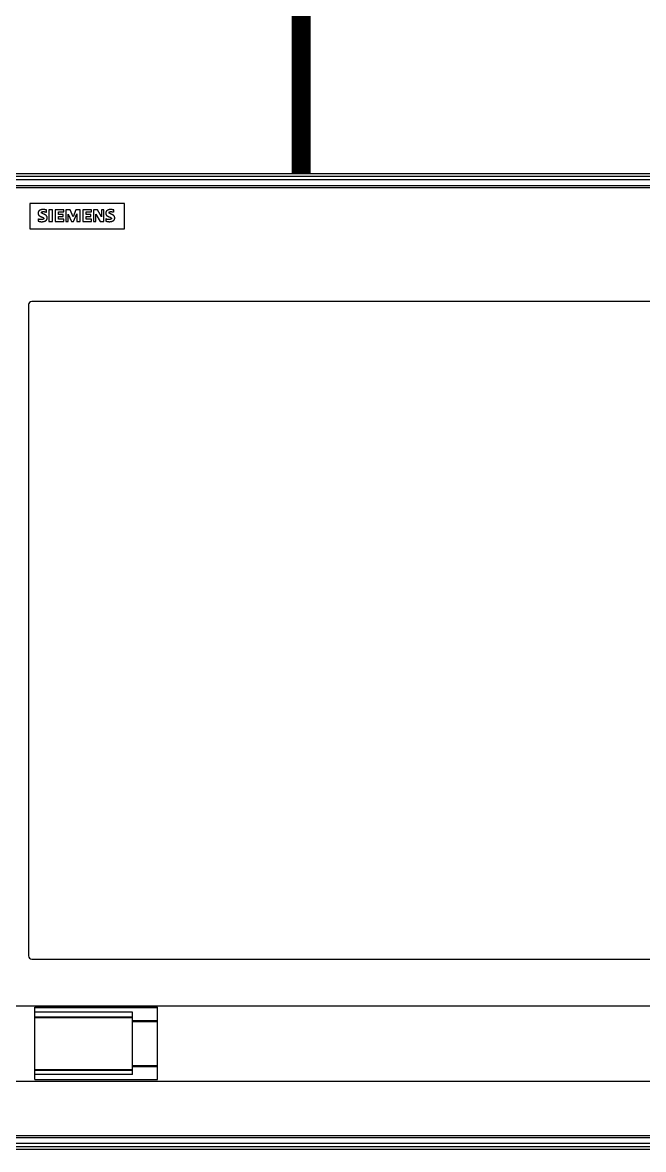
# Model space of a CAD drawing. Header units: inches. Extents: x 9220 to 92460, y -39241 to 4813.
# Drawn here: x 74758.3 to 74857, y -34208.7 to -34029.7 of the extents above; entities that cross this region are included whole.
import ezdxf

# ---------------------------------------------------------------- set-up
doc = ezdxf.new("R2010")
doc.units = ezdxf.units.IN
doc.header["$MEASUREMENT"] = 0
doc.linetypes.add('ACAD_ISO03W100', pattern=[30, 12, -18])
doc.layers.add('SI-TOPOLOGY-Ethernet', color=7, linetype='Continuous', lineweight=13, true_color=0x3cf000)

# ---------------------------------------------------------------- blocks, each defined once
blk = doc.blocks.new('Panel')
for p, q in [((102.76, 154.07), (-102.76, 154.07)), ((102.64, 153.65), (-102.64, 153.65)), ((101.93, 153.15), (-101.93, 153.15)), ((101.35, 152.18), (-101.35, 152.18)), ((-101.1, 151.92), (101.1, 151.92)), ((-83.1, 149.39), (-83.1, 145.34)), ((-68.05, 149.39), (-83.1, 149.39)), ((-68.05, 145.34), (-68.05, 149.39)), ((-81.76, 146.93), (-81.76, 146.58)), ((-80.46, 148), (-80.46, 148.35)), ((-80.05, 148.37), (-80.05, 146.54)), ((-79.48, 148.37), (-80.05, 148.37)), ((-79.48, 146.54), (-79.48, 148.37)), ((-79.05, 148.37), (-79.05, 146.54)), ((-77.71, 148.37), (-79.05, 148.37)), ((-78.53, 147.61), (-78.53, 148.04)), ((-78.53, 148.04), (-77.71, 148.04)), ((-77.8, 147.61), (-78.53, 147.61)), ((-78.53, 146.87), (-78.53, 147.32)), ((-78.53, 147.32), (-77.8, 147.32)), ((-77.69, 146.87), (-78.53, 146.87)), ((-77.8, 147.32), (-77.8, 147.61)), ((-77.71, 148.04), (-77.71, 148.37)), ((-77.69, 146.54), (-77.69, 146.87)), ((-77.36, 148.37), (-77.36, 146.54)), ((-76.69, 148.37), (-77.36, 148.37)), ((-76.99, 146.54), (-76.99, 147.71)), ((-76.99, 147.71), (-76.48, 146.52)), ((-76.21, 147.26), (-76.69, 148.37)), ((-75.76, 148.37), (-76.21, 147.26)), ((-76.15, 146.52), (-75.62, 147.73)), ((-75.09, 148.37), (-75.76, 148.37)), ((-75.62, 147.73), (-75.62, 146.54)), ((-75.09, 146.54), (-75.09, 148.37)), ((-74.66, 148.37), (-74.66, 146.54)), ((-73.3, 148.37), (-74.66, 148.37)), ((-74.12, 147.61), (-74.12, 148.04)), ((-74.12, 148.04), (-73.3, 148.04)), ((-73.4, 147.61), (-74.12, 147.61)), ((-74.12, 146.87), (-74.12, 147.32)), ((-74.12, 147.32), (-73.4, 147.32)), ((-73.28, 146.87), (-74.12, 146.87)), ((-73.4, 147.32), (-73.4, 147.61)), ((-73.3, 148.04), (-73.3, 148.37)), ((-73.28, 146.54), (-73.28, 146.87)), ((-72.97, 148.37), (-72.97, 146.54)), ((-72.36, 148.37), (-72.97, 148.37)), ((-72.6, 146.54), (-72.6, 147.71)), ((-72.6, 147.71), (-71.93, 146.54)), ((-71.72, 147.24), (-72.36, 148.37)), ((-71.72, 148.37), (-71.72, 147.24)), ((-71.33, 148.37), (-71.72, 148.37)), ((-71.33, 146.54), (-71.33, 148.37)), ((-71.02, 146.93), (-71.02, 146.58)), ((-69.73, 148.35), (-69.84, 148.37)), ((-69.73, 148), (-69.73, 148.35)), ((-83.1, 145.34), (-68.05, 145.34)), ((-80.05, 146.54), (-79.48, 146.54)), ((-79.05, 146.54), (-77.69, 146.54)), ((-77.36, 146.54), (-76.99, 146.54)), ((-76.48, 146.52), (-76.15, 146.52)), ((-75.62, 146.54), (-75.09, 146.54)), ((-74.66, 146.54), (-73.28, 146.54)), ((-72.97, 146.54), (-72.6, 146.54)), ((-71.93, 146.54), (-71.33, 146.54)), ((-83.3, 133.32), (-83.3, 29.82)), ((82.8, 133.82), (-82.8, 133.82)), ((-82.8, 29.32), (82.8, 29.32)), ((90.8, 21.82), (-90.8, 21.82)), ((-82.3, 10.17), (-82.3, 21.67)), ((-82.3, 21.67), (-62.8, 21.67)), ((-82.3, 21.65), (-62.8, 21.65)), ((-62.8, 10.17), (-62.8, 21.67)), ((-66.8, 20.87), (-82.3, 20.87)), ((-82.3, 20.17), (-66.8, 20.17)), ((-82.3, 20.05), (-66.8, 20.05)), ((-66.8, 10.98), (-66.8, 20.87)), ((-66.8, 19.59), (-62.8, 19.59)), ((-66.8, 19.42), (-62.8, 19.42)), ((-82.3, 11.78), (-66.8, 11.78)), ((-82.3, 11.68), (-66.8, 11.68)), ((-66.8, 10.98), (-82.3, 10.98)), ((-66.8, 12.43), (-62.8, 12.43)), ((-66.8, 12.26), (-62.8, 12.26)), ((-93.3, 9.92), (93.3, 9.92)), ((-82.3, 10.19), (-62.8, 10.19)), ((-82.3, 10.17), (-62.8, 10.17)), ((101.93, 0), (-101.93, 0)), ((-101.35, 0.96), (101.35, 0.96)), ((101.1, 1.22), (-101.1, 1.22)), ((102.76, -0.93), (-102.76, -0.93)), ((102.64, -0.51), (-102.64, -0.51))]:
    blk.add_line(p, q)
for points in [[(-80.6, 148.38), (-80.64, 148.38), (-80.67, 148.39), (-80.71, 148.4), (-80.75, 148.4), (-80.78, 148.41), (-80.82, 148.41), (-80.86, 148.41), (-80.89, 148.42), (-80.93, 148.42), (-80.97, 148.42), (-81.01, 148.42), (-81.04, 148.42), (-81.08, 148.42), (-81.12, 148.42), (-81.15, 148.41), (-81.19, 148.41), (-81.23, 148.4), (-81.26, 148.4), (-81.3, 148.39), (-81.33, 148.38), (-81.37, 148.37), (-81.4, 148.36), (-81.42, 148.35), (-81.44, 148.34), (-81.46, 148.33), (-81.47, 148.33), (-81.49, 148.32), (-81.51, 148.31), (-81.52, 148.3), (-81.54, 148.29), (-81.55, 148.28), (-81.57, 148.27), (-81.58, 148.26), (-81.6, 148.25), (-81.61, 148.24), (-81.63, 148.22), (-81.64, 148.21), (-81.65, 148.2), (-81.66, 148.18), (-81.68, 148.17), (-81.69, 148.15), (-81.7, 148.14), (-81.71, 148.12), (-81.72, 148.11), (-81.73, 148.09), (-81.73, 148.07), (-81.74, 148.06), (-81.75, 148.04), (-81.76, 148.02), (-81.76, 148.01), (-81.77, 147.99), (-81.77, 147.97), (-81.77, 147.95), (-81.78, 147.93), (-81.78, 147.91), (-81.78, 147.9), (-81.78, 147.88), (-81.78, 147.86), (-81.78, 147.84), (-81.78, 147.82), (-81.78, 147.8), (-81.78, 147.78), (-81.78, 147.77), (-81.77, 147.75), (-81.77, 147.73), (-81.77, 147.71), (-81.76, 147.69), (-81.76, 147.68), (-81.75, 147.66), (-81.74, 147.64), (-81.73, 147.62), (-81.73, 147.61), (-81.72, 147.59), (-81.71, 147.58), (-81.7, 147.56), (-81.69, 147.55), (-81.67, 147.53), (-81.66, 147.52), (-81.65, 147.5), (-81.64, 147.49), (-81.62, 147.48), (-81.61, 147.46), (-81.6, 147.45), (-81.58, 147.44), (-81.57, 147.43), (-81.55, 147.42), (-81.54, 147.41), (-81.52, 147.4), (-81.49, 147.38), (-81.46, 147.36), (-81.43, 147.34), (-81.39, 147.33), (-81.36, 147.31), (-81.32, 147.3), (-81.29, 147.28), (-81.26, 147.27), (-81.16, 147.22)], [(-81.76, 146.58), (-81.73, 146.57), (-81.69, 146.56), (-81.66, 146.55), (-81.62, 146.54), (-81.58, 146.53), (-81.55, 146.52), (-81.51, 146.52), (-81.47, 146.51), (-81.44, 146.51), (-81.4, 146.5), (-81.36, 146.5), (-81.33, 146.49), (-81.29, 146.49), (-81.25, 146.49), (-81.22, 146.49), (-81.18, 146.49), (-81.14, 146.49), (-81.1, 146.49), (-81.07, 146.49), (-81.03, 146.5), (-80.99, 146.5), (-80.96, 146.51), (-80.92, 146.51), (-80.88, 146.52), (-80.85, 146.53), (-80.81, 146.54), (-80.78, 146.55), (-80.74, 146.56), (-80.71, 146.58), (-80.67, 146.59), (-80.64, 146.61), (-80.61, 146.63), (-80.59, 146.63), (-80.58, 146.64), (-80.56, 146.65), (-80.54, 146.66), (-80.53, 146.68), (-80.52, 146.69), (-80.5, 146.7), (-80.49, 146.71), (-80.47, 146.72), (-80.46, 146.74), (-80.45, 146.75), (-80.44, 146.77), (-80.42, 146.78), (-80.41, 146.8), (-80.4, 146.81), (-80.39, 146.83), (-80.38, 146.84), (-80.38, 146.86), (-80.37, 146.88), (-80.36, 146.89), (-80.36, 146.91), (-80.35, 146.93), (-80.35, 146.95), (-80.34, 146.97), (-80.34, 146.98), (-80.33, 147), (-80.33, 147.02), (-80.33, 147.04), (-80.33, 147.06), (-80.33, 147.08), (-80.33, 147.09), (-80.33, 147.11), (-80.33, 147.13), (-80.33, 147.15), (-80.34, 147.17), (-80.34, 147.19), (-80.34, 147.21), (-80.35, 147.22), (-80.35, 147.24), (-80.36, 147.26), (-80.36, 147.28), (-80.37, 147.29), (-80.38, 147.31), (-80.39, 147.33), (-80.4, 147.34), (-80.41, 147.36), (-80.42, 147.38), (-80.43, 147.39), (-80.44, 147.41), (-80.45, 147.42), (-80.46, 147.43), (-80.47, 147.45), (-80.49, 147.46), (-80.5, 147.47), (-80.51, 147.49), (-80.53, 147.5), (-80.54, 147.51), (-80.56, 147.52), (-80.57, 147.53), (-80.59, 147.54), (-80.62, 147.56), (-80.65, 147.58), (-80.68, 147.6), (-80.72, 147.61), (-80.75, 147.63), (-80.78, 147.65), (-80.82, 147.66), (-80.85, 147.68), (-80.88, 147.69), (-80.95, 147.72)], [(-81.16, 147.22), (-81.12, 147.21), (-81.09, 147.19), (-81.05, 147.18), (-81.02, 147.16), (-80.99, 147.14), (-80.97, 147.14), (-80.96, 147.13), (-80.94, 147.12), (-80.93, 147.1), (-80.91, 147.09), (-80.9, 147.08), (-80.89, 147.07), (-80.89, 147.07), (-80.88, 147.06), (-80.88, 147.05), (-80.87, 147.04), (-80.87, 147.03), (-80.86, 147.02), (-80.86, 147.02), (-80.86, 147.01), (-80.86, 147), (-80.86, 146.99), (-80.86, 146.98), (-80.86, 146.97), (-80.87, 146.96), (-80.87, 146.95), (-80.88, 146.94), (-80.88, 146.94), (-80.89, 146.93), (-80.9, 146.92), (-80.9, 146.92), (-80.91, 146.91), (-80.92, 146.91), (-80.93, 146.9), (-80.95, 146.89), (-80.97, 146.88), (-80.98, 146.87), (-81, 146.87), (-81.02, 146.86), (-81.04, 146.86), (-81.06, 146.85), (-81.07, 146.85), (-81.11, 146.84), (-81.15, 146.84), (-81.18, 146.84), (-81.22, 146.83), (-81.26, 146.83), (-81.29, 146.83), (-81.33, 146.83), (-81.37, 146.84), (-81.4, 146.84), (-81.44, 146.84), (-81.48, 146.85), (-81.51, 146.86), (-81.55, 146.86), (-81.59, 146.87), (-81.62, 146.88), (-81.66, 146.89), (-81.69, 146.9), (-81.73, 146.91), (-81.76, 146.93)], [(-80.95, 147.72), (-80.99, 147.74), (-81.02, 147.75), (-81.05, 147.77), (-81.09, 147.79), (-81.12, 147.8), (-81.14, 147.81), (-81.15, 147.82), (-81.17, 147.83), (-81.18, 147.84), (-81.2, 147.85), (-81.21, 147.87), (-81.22, 147.87), (-81.22, 147.88), (-81.23, 147.89), (-81.23, 147.9), (-81.24, 147.91), (-81.24, 147.91), (-81.25, 147.92), (-81.25, 147.93), (-81.25, 147.94), (-81.25, 147.95), (-81.25, 147.96), (-81.25, 147.97), (-81.25, 147.98), (-81.24, 147.99), (-81.24, 147.99), (-81.24, 148), (-81.23, 148.01), (-81.22, 148.02), (-81.22, 148.02), (-81.21, 148.03), (-81.2, 148.03), (-81.19, 148.04), (-81.18, 148.05), (-81.16, 148.06), (-81.14, 148.06), (-81.13, 148.07), (-81.11, 148.07), (-81.09, 148.08), (-81.07, 148.08), (-81.05, 148.09), (-81.04, 148.09), (-81.02, 148.09), (-81, 148.1), (-80.98, 148.1), (-80.96, 148.1), (-80.94, 148.1), (-80.93, 148.1), (-80.89, 148.1), (-80.85, 148.09), (-80.81, 148.09), (-80.78, 148.08), (-80.74, 148.08), (-80.71, 148.07), (-80.67, 148.06), (-80.63, 148.05), (-80.6, 148.04), (-80.56, 148.03), (-80.53, 148.02), (-80.49, 148.01), (-80.46, 148)], [(-80.46, 148.35), (-80.53, 148.36), (-80.6, 148.38)], [(-69.84, 148.37), (-69.88, 148.38), (-69.91, 148.38), (-69.95, 148.39), (-69.99, 148.39), (-70.02, 148.4), (-70.06, 148.4), (-70.09, 148.41), (-70.13, 148.41), (-70.17, 148.41), (-70.2, 148.42), (-70.24, 148.42), (-70.28, 148.42), (-70.31, 148.42), (-70.35, 148.41), (-70.39, 148.41), (-70.42, 148.41), (-70.46, 148.4), (-70.5, 148.4), (-70.53, 148.39), (-70.57, 148.38), (-70.6, 148.37), (-70.64, 148.36), (-70.67, 148.34), (-70.69, 148.34), (-70.71, 148.33), (-70.72, 148.32), (-70.74, 148.31), (-70.76, 148.3), (-70.77, 148.3), (-70.79, 148.29), (-70.8, 148.28), (-70.82, 148.27), (-70.83, 148.26), (-70.85, 148.24), (-70.86, 148.23), (-70.88, 148.22), (-70.89, 148.21), (-70.9, 148.19), (-70.92, 148.18), (-70.93, 148.17), (-70.94, 148.15), (-70.95, 148.14), (-70.96, 148.12), (-70.97, 148.11), (-70.98, 148.09), (-70.99, 148.07), (-71, 148.06), (-71, 148.04), (-71.01, 148.02), (-71.02, 148.01), (-71.02, 147.99), (-71.03, 147.97), (-71.03, 147.95), (-71.03, 147.93), (-71.04, 147.92), (-71.04, 147.9), (-71.04, 147.88), (-71.04, 147.86), (-71.04, 147.84), (-71.04, 147.82), (-71.04, 147.81), (-71.04, 147.79), (-71.04, 147.77), (-71.03, 147.75), (-71.03, 147.73), (-71.03, 147.71), (-71.02, 147.7), (-71.01, 147.68), (-71.01, 147.66), (-71, 147.64), (-70.99, 147.63), (-70.99, 147.61), (-70.98, 147.6), (-70.97, 147.58), (-70.96, 147.56), (-70.95, 147.55), (-70.93, 147.53), (-70.92, 147.52), (-70.91, 147.51), (-70.9, 147.49), (-70.89, 147.48), (-70.87, 147.47), (-70.86, 147.45), (-70.84, 147.44), (-70.83, 147.43), (-70.81, 147.42), (-70.8, 147.41), (-70.78, 147.4), (-70.77, 147.39), (-70.74, 147.37), (-70.7, 147.35), (-70.67, 147.34), (-70.64, 147.32), (-70.61, 147.31), (-70.57, 147.29), (-70.54, 147.28), (-70.5, 147.26), (-70.4, 147.22)], [(-71.02, 146.58), (-70.98, 146.57), (-70.94, 146.56), (-70.9, 146.55), (-70.86, 146.54), (-70.82, 146.53), (-70.78, 146.52), (-70.74, 146.51), (-70.69, 146.51), (-70.65, 146.5), (-70.61, 146.5), (-70.57, 146.5), (-70.53, 146.49), (-70.49, 146.49), (-70.45, 146.49), (-70.41, 146.49), (-70.36, 146.49), (-70.32, 146.5), (-70.28, 146.5), (-70.24, 146.51), (-70.2, 146.51), (-70.16, 146.52), (-70.12, 146.53), (-70.08, 146.54), (-70.04, 146.55), (-70.02, 146.56), (-70, 146.57), (-69.98, 146.57), (-69.96, 146.58), (-69.94, 146.59), (-69.92, 146.6), (-69.91, 146.61), (-69.89, 146.62), (-69.87, 146.63), (-69.85, 146.64), (-69.83, 146.65), (-69.82, 146.66), (-69.8, 146.68), (-69.78, 146.69), (-69.77, 146.7), (-69.75, 146.72), (-69.74, 146.73), (-69.72, 146.75), (-69.71, 146.76), (-69.7, 146.78), (-69.69, 146.79), (-69.67, 146.81), (-69.66, 146.83), (-69.65, 146.85), (-69.64, 146.87), (-69.64, 146.89), (-69.63, 146.91), (-69.62, 146.93), (-69.62, 146.95), (-69.61, 146.97), (-69.61, 146.99), (-69.61, 147.01), (-69.6, 147.03), (-69.6, 147.05), (-69.6, 147.07), (-69.6, 147.09), (-69.6, 147.11), (-69.6, 147.13), (-69.61, 147.15), (-69.61, 147.17), (-69.61, 147.19), (-69.62, 147.21), (-69.62, 147.23), (-69.63, 147.25), (-69.64, 147.27), (-69.64, 147.29), (-69.65, 147.31), (-69.66, 147.33), (-69.67, 147.35), (-69.68, 147.37), (-69.69, 147.38), (-69.71, 147.4), (-69.72, 147.42), (-69.73, 147.43), (-69.75, 147.45), (-69.76, 147.46), (-69.78, 147.48), (-69.79, 147.49), (-69.81, 147.5), (-69.82, 147.52), (-69.84, 147.53), (-69.86, 147.54), (-69.88, 147.55), (-69.89, 147.56), (-69.93, 147.58), (-69.97, 147.6), (-70, 147.62), (-70.04, 147.64), (-70.08, 147.65), (-70.12, 147.67), (-70.15, 147.69)], [(-70.4, 147.22), (-70.37, 147.2), (-70.33, 147.19), (-70.3, 147.17), (-70.27, 147.16), (-70.24, 147.14), (-70.22, 147.13), (-70.2, 147.12), (-70.19, 147.11), (-70.17, 147.1), (-70.16, 147.09), (-70.15, 147.08), (-70.15, 147.08), (-70.14, 147.07), (-70.13, 147.06), (-70.13, 147.05), (-70.12, 147.05), (-70.12, 147.04), (-70.12, 147.03), (-70.11, 147.02), (-70.11, 147.01), (-70.11, 147), (-70.11, 146.99), (-70.11, 146.98), (-70.12, 146.98), (-70.12, 146.97), (-70.12, 146.96), (-70.13, 146.95), (-70.13, 146.94), (-70.14, 146.94), (-70.15, 146.93), (-70.15, 146.92), (-70.16, 146.92), (-70.17, 146.91), (-70.18, 146.91), (-70.19, 146.9), (-70.21, 146.89), (-70.23, 146.88), (-70.24, 146.88), (-70.26, 146.87), (-70.28, 146.87), (-70.3, 146.86), (-70.33, 146.85), (-70.37, 146.85), (-70.4, 146.84), (-70.44, 146.84), (-70.48, 146.84), (-70.51, 146.84), (-70.55, 146.84), (-70.59, 146.84), (-70.63, 146.84), (-70.66, 146.84), (-70.7, 146.85), (-70.73, 146.85), (-70.77, 146.86), (-70.81, 146.86), (-70.84, 146.87), (-70.88, 146.88), (-70.91, 146.89), (-70.95, 146.9), (-70.98, 146.92), (-71.02, 146.93)], [(-70.15, 147.69), (-70.23, 147.72), (-70.27, 147.74), (-70.31, 147.75), (-70.34, 147.77), (-70.38, 147.79), (-70.4, 147.8), (-70.42, 147.81), (-70.43, 147.82), (-70.45, 147.84), (-70.47, 147.85), (-70.47, 147.86), (-70.48, 147.86), (-70.49, 147.87), (-70.49, 147.88), (-70.5, 147.89), (-70.5, 147.9), (-70.51, 147.91), (-70.51, 147.92), (-70.51, 147.93), (-70.52, 147.94), (-70.52, 147.95), (-70.51, 147.96), (-70.51, 147.97), (-70.51, 147.98), (-70.51, 147.99), (-70.5, 148), (-70.5, 148.01), (-70.49, 148.02), (-70.48, 148.03), (-70.47, 148.03), (-70.47, 148.04), (-70.46, 148.05), (-70.45, 148.05), (-70.44, 148.06), (-70.43, 148.06), (-70.42, 148.06), (-70.4, 148.07), (-70.38, 148.08), (-70.36, 148.08), (-70.34, 148.08), (-70.32, 148.09), (-70.3, 148.09), (-70.28, 148.09), (-70.26, 148.09), (-70.22, 148.09), (-70.17, 148.09), (-70.13, 148.09), (-70.09, 148.09), (-70.05, 148.08), (-70.01, 148.08), (-69.97, 148.07), (-69.93, 148.06), (-69.89, 148.05), (-69.85, 148.04), (-69.81, 148.03), (-69.77, 148.01), (-69.73, 148)]]:
    blk.add_lwpolyline(points)
for centre, start, end in [((-82.8, 133.32), 90, 180), ((-82.8, 29.82), 180, 270)]:
    blk.add_arc(centre, 0.5, start, end)

msp = doc.modelspace()

# ---------------------------------------------------------------- linework, layer by layer
at = {"layer": 'SI-TOPOLOGY-Ethernet', "linetype": 'ACAD_ISO03W100', "ltscale": 0.01, "const_width": 3, "flags": 128}
msp.add_lwpolyline([(74659.76, -33819.34), (74659.76, -33977.66), (74802.58, -33977.66), (74802.58, -34053.74)], dxfattribs=at)

# ---------------------------------------------------------------- block references
msp.add_blockref('Panel', (74842.58, -34207.81))

doc.saveas('drawing.dxf')
